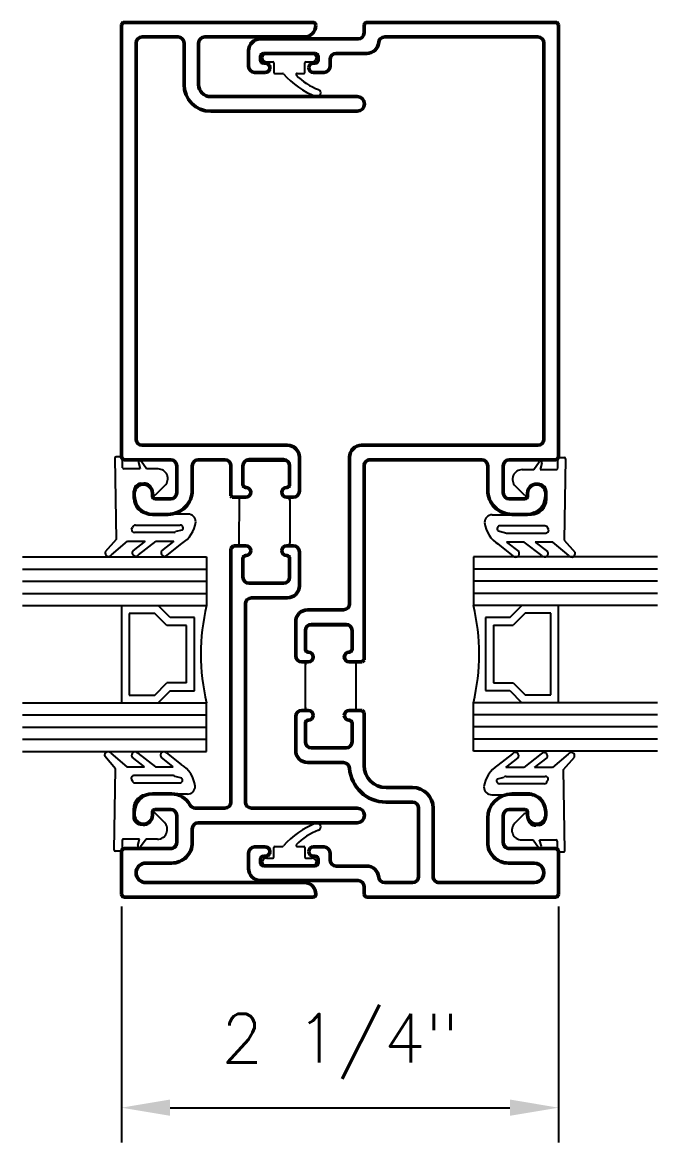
# Model space of a CAD drawing. Header units: inches. Extents: x -1.3 to 32.6, y -0.2 to 43.7.
# Drawn here: x 9.22 to 12.49, y 21.86 to 27.62 of the extents above; entities that cross this region are included whole.
import ezdxf

# ---------------------------------------------------------------- set-up
doc = ezdxf.new("R2010")
doc.units = ezdxf.units.IN
doc.header["$MEASUREMENT"] = 0
doc.layers.add('R-ANNO-DIMS', color=3, linetype='Continuous')
doc.layers.add('R-SWTS-DET1', color=1, linetype='Continuous')
doc.styles.add('SWTSTEXT', font='romans.shx')
doc.dimstyles.new('SWTSARCH', dxfattribs={"dimtxt": 0.25, "dimasz": 0.25, "dimexe": 0.179688, "dimexo": 0.0625, "dimgap": 0.125, "dimtad": 1, "dimtih": 1, "dimtoh": 1, "dimdec": 4, "dimzin": 4, "dimdsep": 46, "dimlunit": 4, "dimtxsty": 'SWTSTEXT', "dimcen": 0.1875, "dimdle": 0.179688, "dimclrd": 256, "dimclre": 256, "dimclrt": 256, "dimazin": 2, "dimtfac": 1, "dimtdec": 4, "dimtofl": 0, "dimtmove": 0, "dimatfit": 3, "dimfxl": 1, "dimfrac": 2, "dimtolj": 1, "dimtzin": 4, "dimlwd": -1, "dimlwe": -1, "dimarcsym": 0})

# ---------------------------------------------------------------- blocks, each defined once
blk = doc.blocks.new('*D16')
at = {"layer": 'Defpoints', "color": 0, "transparency": 16777216}
for p in [(9.7297, 23.1377), (11.9778, 23.1377), (11.9778, 22.0395)]:
    blk.add_point(p, dxfattribs=at)
at = {"layer": 'R-ANNO-DIMS', "transparency": 16777216}
for p, q in [((9.7297, 23.0752), (9.7297, 21.8598)), ((11.9778, 23.0752), (11.9778, 21.8598)), ((9.9797, 22.0395), (11.7278, 22.0395))]:
    blk.add_line(p, q, dxfattribs=at)
for points in [[(9.9797, 22.0812), (9.9797, 21.9978), (9.7297, 22.0395)], [(11.7278, 22.0812), (11.7278, 21.9978), (11.9778, 22.0395)]]:
    blk.add_solid(points, dxfattribs=at)
at = {"layer": 'R-ANNO-DIMS', "transparency": 16777216, "insert": (10.8538, 22.355), "char_height": 0.25, "attachment_point": 5, "style": 'SWTSTEXT'}
blk.add_mtext('\\A1;2 1/4"', dxfattribs=at)

msp = doc.modelspace()

# ---------------------------------------------------------------- linework, layer by layer
at = {"layer": 'R-SWTS-DET1', "lineweight": 50}
for p, q in [((9.72974, 27.60775), (9.72974, 25.38775)), ((10.71522, 27.62275), (9.74474, 27.62275)), ((10.72972, 27.60775), (10.72972, 27.60825)), ((10.97779, 27.56875), (10.97779, 27.60775)), ((10.99279, 27.62275), (11.96281, 27.62275)), ((11.97781, 27.60775), (11.97781, 25.38775)), ((9.83574, 27.54775), (10.02065, 27.54775)), ((10.15765, 27.54775), (10.66972, 27.54775)), ((11.87181, 27.54775), (11.08379, 27.54775)), ((9.80474, 25.47875), (9.80474, 27.51675)), ((10.05165, 27.51675), (10.05165, 27.30275)), ((10.12665, 27.30275), (10.12665, 27.51675)), ((10.44561, 27.53775), (10.94679, 27.53775)), ((11.90281, 25.47875), (11.90281, 27.51675)), ((10.38361, 27.39675), (10.38361, 27.47575)), ((10.44561, 27.44775), (10.44561, 27.42775)), ((10.72561, 27.46275), (10.46061, 27.46275)), ((10.74061, 27.42775), (10.74061, 27.44775)), ((10.80261, 27.43175), (10.80261, 27.39675)), ((10.99114, 27.46275), (10.83361, 27.46275)), ((10.46061, 27.41275), (10.46961, 27.41275)), ((10.49261, 27.38975), (10.49261, 27.38875)), ((10.69361, 27.38875), (10.69361, 27.38975)), ((10.71661, 27.41275), (10.72561, 27.41275)), ((10.46961, 27.36575), (10.41461, 27.36575)), ((10.77161, 27.36575), (10.71661, 27.36575)), ((10.94222, 27.24075), (10.18865, 27.24075)), ((10.18865, 27.16575), (10.94222, 27.16575)), ((10.58269, 25.44775), (9.83574, 25.44775)), ((10.96505, 25.44775), (11.87181, 25.44775)), ((9.74474, 25.37275), (9.98274, 25.37275)), ((10.12474, 25.37275), (10.26169, 25.37275)), ((10.38569, 25.37325), (10.56369, 25.37325)), ((10.64469, 25.21125), (10.64469, 25.38575)), ((10.90282, 24.63215), (10.90305, 25.38577)), ((11.58281, 25.37275), (11.00881, 25.37275)), ((11.96281, 25.37275), (11.72481, 25.37275)), ((10.01374, 25.34175), (10.01374, 25.20275)), ((10.09374, 25.21675), (10.09374, 25.34175)), ((10.29269, 25.34175), (10.29269, 25.18663)), ((10.35469, 25.24525), (10.35469, 25.34225)), ((10.59469, 25.34225), (10.59469, 25.24525)), ((10.97781, 25.34175), (10.97782, 24.3429)), ((11.61381, 25.21675), (11.61381, 25.34175)), ((11.69381, 25.34175), (11.69381, 25.20275)), ((9.79574, 25.20125), (9.79574, 25.18475)), ((9.88874, 25.18675), (9.88874, 25.20125)), ((10.29269, 25.18663), (10.29906, 25.18025)), ((11.81881, 25.18675), (11.81881, 25.20125)), ((11.91181, 25.20125), (11.91181, 25.18475)), ((9.98274, 25.17175), (9.90374, 25.17175)), ((10.29906, 25.18025), (10.36969, 25.18025)), ((10.57969, 25.18025), (10.61369, 25.18025)), ((11.72481, 25.17175), (11.80381, 25.17175)), ((9.88874, 25.09175), (9.96874, 25.09175)), ((11.81881, 25.09175), (11.73881, 25.09175)), ((10.30631, 24.93025), (10.29269, 24.91663)), ((10.29269, 24.91663), (10.29269, 23.61165)), ((10.36969, 24.93025), (10.30631, 24.93025)), ((10.61369, 24.93025), (10.57969, 24.93025)), ((10.64469, 24.72425), (10.64469, 24.89925)), ((10.35469, 24.76825), (10.35469, 24.86525)), ((10.59469, 24.86525), (10.59469, 24.76825)), ((10.56369, 24.73725), (10.38569, 24.73725)), ((10.36769, 23.61165), (10.36769, 24.631)), ((10.39894, 24.66225), (10.58269, 24.66225)), ((10.68782, 24.6009), (10.87157, 24.6009)), ((10.62582, 24.3639), (10.62582, 24.5389)), ((10.67582, 24.4949), (10.67582, 24.3979)), ((10.88482, 24.5259), (10.70682, 24.5259)), ((10.91582, 24.3979), (10.91582, 24.4949)), ((10.69082, 24.3329), (10.65682, 24.3329)), ((10.96782, 24.3329), (10.90082, 24.3329)), ((10.97782, 24.3429), (10.96782, 24.3329)), ((10.62582, 23.8769), (10.62582, 24.0519)), ((10.65682, 24.0829), (10.69082, 24.0829)), ((10.90082, 24.0829), (10.96782, 24.0829)), ((10.96782, 24.0829), (10.97782, 24.0729)), ((10.97782, 24.0729), (10.97782, 23.79965)), ((10.67582, 24.0179), (10.67582, 23.9209)), ((10.91582, 23.9209), (10.91582, 24.0179)), ((10.70682, 23.8899), (10.88482, 23.8899)), ((10.87157, 23.8149), (10.68782, 23.8149)), ((11.09082, 23.68665), (11.22681, 23.68665)), ((9.98774, 23.65375), (9.88874, 23.65375)), ((11.73881, 23.65375), (11.81881, 23.65375)), ((9.90374, 23.57375), (9.98274, 23.57375)), ((10.26169, 23.58065), (10.10892, 23.58065)), ((10.94222, 23.58065), (10.39869, 23.58065)), ((11.22681, 23.61165), (11.09023, 23.61165)), ((11.25781, 23.22874), (11.25781, 23.58065)), ((11.33281, 23.58065), (11.33281, 23.22874)), ((11.80381, 23.57375), (11.72481, 23.57375)), ((9.79574, 23.56074), (9.79574, 23.54424)), ((9.88874, 23.54424), (9.88874, 23.55875)), ((10.01374, 23.54275), (10.01374, 23.40375)), ((11.61381, 23.40375), (11.61381, 23.52875)), ((11.69381, 23.54275), (11.69381, 23.40375)), ((11.81881, 23.54425), (11.81881, 23.55875)), ((11.91181, 23.56075), (11.91181, 23.54425)), ((10.09374, 23.40375), (10.09374, 23.47465)), ((10.12474, 23.50565), (10.94222, 23.50565)), ((9.72974, 23.35775), (9.72974, 23.13775)), ((9.98274, 23.37275), (9.74474, 23.37275)), ((10.38361, 23.26974), (10.38361, 23.34965)), ((10.41461, 23.38065), (10.46961, 23.38065)), ((10.49261, 23.35765), (10.49261, 23.35665)), ((10.69361, 23.35665), (10.69361, 23.35765)), ((10.71661, 23.38065), (10.77161, 23.38065)), ((10.80261, 23.34965), (10.80261, 23.31374)), ((11.72481, 23.37275), (11.96281, 23.37275)), ((11.97781, 23.35775), (11.97781, 23.13775)), ((9.85492, 23.29775), (9.98774, 23.29775)), ((10.44561, 23.31865), (10.44561, 23.29865)), ((10.46961, 23.33365), (10.46061, 23.33365)), ((10.46061, 23.28365), (10.72561, 23.28365)), ((10.72561, 23.33365), (10.71661, 23.33365)), ((10.74061, 23.29865), (10.74061, 23.31865)), ((10.83361, 23.28274), (10.99114, 23.28274)), ((11.85281, 23.29775), (11.71981, 23.29775)), ((10.66972, 23.19774), (9.85492, 23.19775)), ((10.94679, 23.20774), (10.44561, 23.20774)), ((10.97781, 23.13773), (10.97779, 23.17674)), ((11.08379, 23.19774), (11.22681, 23.19774)), ((11.36381, 23.19774), (11.85281, 23.19775)), ((9.74474, 23.12275), (10.71522, 23.12274)), ((10.72972, 23.13724), (10.72972, 23.13774)), ((11.96281, 23.12275), (10.99281, 23.12274))]:
    msp.add_line(p, q, dxfattribs=at)
at = {"layer": 'R-SWTS-DET1'}
for p, q in [((10.71099, 27.46045), (10.47499, 27.46045)), ((10.47499, 27.42045), (10.50799, 27.42045)), ((10.51299, 27.41545), (10.51299, 27.36545)), ((10.67299, 27.36545), (10.67299, 27.41545)), ((10.67799, 27.42045), (10.71099, 27.42045)), ((10.51799, 27.36045), (10.55919, 27.36045)), ((10.63314, 27.36045), (10.66799, 27.36045)), ((9.69578, 25.38168), (9.70269, 24.96322)), ((9.72978, 25.38768), (9.70178, 25.38768)), ((9.73578, 25.33168), (9.73578, 25.38168)), ((9.81683, 25.35861), (9.82565, 25.32568)), ((9.85922, 25.32568), (9.83108, 25.36532)), ((10.36996, 25.36799), (10.57996, 25.36799)), ((11.85002, 25.32196), (11.87816, 25.3616)), ((11.97346, 25.32796), (11.97346, 25.37796)), ((11.97946, 25.38396), (12.00746, 25.38396)), ((12.01346, 25.37796), (12.00654, 24.9595)), ((9.82565, 25.32568), (9.74178, 25.32568)), ((9.91807, 25.32568), (9.85922, 25.32568)), ((10.35496, 25.24499), (10.35496, 25.35299)), ((10.59496, 25.35299), (10.59496, 25.24499)), ((11.79117, 25.32196), (11.85002, 25.32196)), ((11.89241, 25.3549), (11.88358, 25.32196)), ((11.88358, 25.32196), (11.96746, 25.32196)), ((9.8286, 25.25158), (9.8446, 25.25298)), ((11.88063, 25.24786), (11.86463, 25.24926)), ((9.79209, 25.17338), (9.79209, 25.21173)), ((9.88809, 25.21313), (9.88809, 25.19913)), ((9.90516, 25.19206), (9.95342, 25.24033)), ((11.80407, 25.18835), (11.75581, 25.23661)), ((11.82114, 25.20941), (11.82114, 25.19542)), ((11.91714, 25.16967), (11.91714, 25.20801)), ((10.33569, 24.92999), (10.33596, 25.17999)), ((10.33596, 25.17999), (10.36996, 25.17999)), ((10.59496, 25.16499), (10.59496, 24.94499)), ((10.07209, 25.09338), (9.87209, 25.09338)), ((11.63714, 25.08967), (11.83714, 25.08967)), ((9.70269, 24.96322), (9.64635, 24.8993)), ((9.70269, 24.96322), (9.70269, 24.96322)), ((12.00654, 24.9595), (12.00654, 24.9595)), ((12.00654, 24.9595), (12.06288, 24.89558)), ((9.67843, 24.88388), (9.76013, 24.95316)), ((9.76013, 24.95316), (9.85123, 24.95316)), ((9.85123, 24.95316), (9.78738, 24.90369)), ((9.81693, 24.88348), (9.90747, 24.95316)), ((9.90747, 24.95316), (9.99928, 24.95316)), ((9.99928, 24.95316), (9.93624, 24.90393)), ((9.96472, 24.88221), (10.04032, 24.94146)), ((10.36996, 24.92999), (10.33596, 24.92999)), ((11.74452, 24.87849), (11.66892, 24.93775)), ((11.80177, 24.94944), (11.70995, 24.94944)), ((11.70995, 24.94944), (11.773, 24.90021)), ((11.8923, 24.87976), (11.80177, 24.94944)), ((11.94911, 24.94944), (11.858, 24.94944)), ((11.858, 24.94944), (11.92185, 24.89997)), ((12.03081, 24.88017), (11.94911, 24.94944)), ((9.22007, 24.87249), (10.16788, 24.8725)), ((10.16788, 24.8725), (10.16789, 24.6225)), ((10.35496, 24.75699), (10.35496, 24.86499)), ((10.59496, 24.86499), (10.59496, 24.75699)), ((12.48748, 24.87301), (11.53965, 24.873)), ((11.53965, 24.873), (11.53966, 24.623)), ((9.22007, 24.80999), (10.16788, 24.81)), ((12.48748, 24.81051), (11.53965, 24.8105)), ((9.22007, 24.74749), (10.16788, 24.7475)), ((10.57996, 24.74199), (10.36996, 24.74199)), ((12.48748, 24.74801), (11.53965, 24.748)), ((9.22007, 24.68499), (10.16788, 24.685)), ((12.48748, 24.68551), (11.53966, 24.6855)), ((9.22007, 24.62249), (10.16789, 24.6225)), ((9.72989, 24.62249), (9.72989, 24.12249)), ((9.97989, 24.5605), (9.91789, 24.6225)), ((12.48748, 24.62301), (11.53966, 24.623)), ((11.72766, 24.561), (11.78966, 24.623)), ((11.97767, 24.12301), (11.97766, 24.62301)), ((9.90132, 24.5825), (9.76989, 24.58249)), ((9.76989, 24.58249), (9.76989, 24.16249)), ((9.96332, 24.5205), (9.90132, 24.5825)), ((10.10489, 24.5605), (9.97989, 24.5605)), ((10.10489, 24.1845), (10.10489, 24.5605)), ((11.72766, 24.561), (11.60266, 24.561)), ((11.60266, 24.561), (11.60266, 24.185)), ((11.80623, 24.583), (11.74423, 24.521)), ((11.93766, 24.58301), (11.80623, 24.583)), ((11.93766, 24.16301), (11.93766, 24.58301)), ((10.06489, 24.5205), (9.96332, 24.5205)), ((10.06489, 24.2245), (10.06489, 24.5205)), ((10.67572, 24.39781), (10.67572, 24.50581)), ((10.69072, 24.52081), (10.90072, 24.52081)), ((10.91572, 24.50581), (10.91572, 24.39781)), ((11.64266, 24.521), (11.74423, 24.521)), ((11.64266, 24.521), (11.64266, 24.225)), ((10.90072, 24.33281), (10.93472, 24.33281)), ((10.93499, 24.33281), (10.93472, 24.08281)), ((10.67572, 24.09781), (10.67572, 24.31781)), ((9.90132, 24.1625), (9.96332, 24.2245)), ((10.06489, 24.2245), (9.96332, 24.2245)), ((11.64266, 24.225), (11.74423, 24.225)), ((11.74423, 24.225), (11.80623, 24.163)), ((9.76989, 24.16249), (9.90132, 24.1625)), ((9.97989, 24.1845), (9.91789, 24.1225)), ((9.97989, 24.1845), (10.10489, 24.1845)), ((11.60266, 24.185), (11.72766, 24.185)), ((11.72766, 24.185), (11.78967, 24.123)), ((11.80623, 24.163), (11.93766, 24.16301)), ((9.22007, 24.12249), (10.16789, 24.1225)), ((10.1679, 23.8725), (10.16789, 24.1225)), ((12.48748, 24.12301), (11.53967, 24.123)), ((11.53967, 23.873), (11.53967, 24.123)), ((9.22007, 24.05999), (10.16789, 24.06)), ((10.93472, 24.08281), (10.90072, 24.08281)), ((12.48748, 24.06051), (11.53967, 24.0605)), ((9.22007, 23.99749), (10.1679, 23.9975)), ((10.67572, 23.90981), (10.67572, 24.01781)), ((10.91572, 24.01781), (10.91572, 23.90981)), ((12.48748, 23.99801), (11.53967, 23.998)), ((9.22007, 23.93499), (10.1679, 23.935)), ((12.48748, 23.93551), (11.53967, 23.9355)), ((9.22007, 23.87249), (10.1679, 23.8725)), ((9.67546, 23.8625), (9.75717, 23.79323)), ((9.81397, 23.86291), (9.9045, 23.79323)), ((9.96175, 23.86418), (10.03736, 23.80492)), ((10.90072, 23.89481), (10.69072, 23.89481)), ((12.48748, 23.87301), (11.53967, 23.873)), ((11.74155, 23.86046), (11.66595, 23.80121)), ((11.88934, 23.85919), (11.7988, 23.78951)), ((12.02784, 23.85879), (11.94614, 23.78951)), ((9.69973, 23.78317), (9.64339, 23.84709)), ((9.84827, 23.79323), (9.78442, 23.8427)), ((9.99632, 23.79323), (9.93327, 23.84246)), ((11.70699, 23.78951), (11.77003, 23.83874)), ((11.85504, 23.78951), (11.91889, 23.83898)), ((12.00358, 23.77945), (12.05992, 23.84337)), ((9.69281, 23.36471), (9.69973, 23.78317)), ((9.69973, 23.78317), (9.69973, 23.78317)), ((9.75717, 23.79323), (9.84827, 23.79323)), ((9.9045, 23.79323), (9.99632, 23.79323)), ((11.7988, 23.78951), (11.70699, 23.78951)), ((11.94614, 23.78951), (11.85504, 23.78951)), ((12.01049, 23.36099), (12.00358, 23.77945)), ((12.00358, 23.77945), (12.00358, 23.77945)), ((10.06913, 23.653), (9.86913, 23.653)), ((11.63418, 23.64929), (11.83418, 23.64929)), ((9.78913, 23.573), (9.78913, 23.53466)), ((9.88513, 23.53326), (9.88513, 23.54725)), ((9.9022, 23.55432), (9.95046, 23.50606)), ((11.80111, 23.55061), (11.75285, 23.50234)), ((11.81818, 23.52954), (11.81818, 23.54354)), ((11.91418, 23.56929), (11.91418, 23.53094)), ((9.82564, 23.49481), (9.84164, 23.49341)), ((11.87767, 23.49109), (11.86167, 23.48969)), ((9.73281, 23.41471), (9.73281, 23.36471)), ((9.82269, 23.42071), (9.73881, 23.42071)), ((9.81386, 23.38777), (9.82269, 23.42071)), ((9.85625, 23.42071), (9.82811, 23.38107)), ((9.9151, 23.42071), (9.85625, 23.42071)), ((11.7882, 23.41699), (11.84705, 23.41699)), ((11.84705, 23.41699), (11.87519, 23.37735)), ((11.88944, 23.38406), (11.88062, 23.41699)), ((11.88062, 23.41699), (11.96449, 23.41699)), ((11.97049, 23.41099), (11.97049, 23.36099)), ((9.72681, 23.35871), (9.69881, 23.35871)), ((10.51299, 23.32864), (10.51299, 23.37864)), ((10.51799, 23.38364), (10.55919, 23.38364)), ((10.63314, 23.38364), (10.66799, 23.38364)), ((10.67299, 23.37864), (10.67299, 23.32864)), ((11.97649, 23.35499), (12.00449, 23.35499)), ((10.47499, 23.32364), (10.50799, 23.32364)), ((10.71099, 23.28364), (10.47499, 23.28364)), ((10.67799, 23.32364), (10.71099, 23.32364))]:
    msp.add_line(p, q, dxfattribs=at)
at = {"layer": 'R-SWTS-DET1', "lineweight": 25}
for p, q in [((9.78205, 25.01577), (9.78701, 25.0237)), ((9.80185, 25.03653), (10.03209, 25.03653)), ((11.90738, 25.03281), (11.67714, 25.03281)), ((11.92718, 25.01206), (11.92223, 25.01998)), ((9.99817, 24.9986), (9.79689, 24.9986)), ((10.0427, 25.01092), (10.00878, 25.003)), ((11.66654, 25.00721), (11.70046, 24.99928)), ((11.71106, 24.99489), (11.91234, 24.99489)), ((9.99521, 23.74778), (9.79393, 23.74778)), ((10.03973, 23.73546), (10.00581, 23.74339)), ((11.7081, 23.74407), (11.90938, 23.74407)), ((9.77909, 23.73061), (9.78404, 23.72269)), ((9.79889, 23.70986), (10.02913, 23.70986)), ((11.66357, 23.73175), (11.69749, 23.73967)), ((11.90442, 23.70614), (11.67418, 23.70614)), ((11.92422, 23.7269), (11.91926, 23.71897))]:
    msp.add_line(p, q, dxfattribs=at)
at = {"layer": 'R-SWTS-DET1'}
for points in [[(10.33596, 25.17999), (10.36996, 25.17999, 0.408), (10.39496, 25.20499, 0.4120056), (10.36996, 25.22999, -0.4133333), (10.35496, 25.24499), (10.35496, 25.35299, -0.4133333), (10.36996, 25.36799), (10.57996, 25.36799, -0.4133333), (10.59496, 25.35299), (10.59496, 25.24499, -0.4133333), (10.57996, 25.22999, 0.416), (10.55496, 25.20499, 0.4120056), (10.57996, 25.17999, -0.4133333), (10.59496, 25.16499), (10.59496, 24.94499, -0.4133333), (10.57996, 24.92999, 0.416), (10.55496, 24.90499, 0.4120056), (10.57996, 24.87999, -0.4133333), (10.59496, 24.86499), (10.59496, 24.75699, -0.4133333), (10.57996, 24.74199), (10.36996, 24.74199, -0.4133333), (10.35496, 24.75699), (10.35496, 24.86499, -0.4133333), (10.36996, 24.87999, 0.408), (10.39496, 24.90499, 0.4120056), (10.36996, 24.92999), (10.33596, 24.92999, 0.0021902), (10.33569, 24.92999)], [(10.93472, 24.08281), (10.90072, 24.08281, 0.408), (10.87572, 24.05781, 0.4120056), (10.90072, 24.03281, -0.4133333), (10.91572, 24.01781), (10.91572, 23.90981, -0.4133333), (10.90072, 23.89481), (10.69072, 23.89481, -0.4133333), (10.67572, 23.90981), (10.67572, 24.01781, -0.4133333), (10.69072, 24.03281, 0.416), (10.71572, 24.05781, 0.4120056), (10.69072, 24.08281, -0.4133333), (10.67572, 24.09781), (10.67572, 24.31781, -0.4133333), (10.69072, 24.33281, 0.416), (10.71572, 24.35781, 0.4120056), (10.69072, 24.38281, -0.4133333), (10.67572, 24.39781), (10.67572, 24.50581, -0.4133333), (10.69072, 24.52081), (10.90072, 24.52081, -0.4133333), (10.91572, 24.50581), (10.91572, 24.39781, -0.4133333), (10.90072, 24.38281, 0.408), (10.87572, 24.35781, 0.4120056), (10.90072, 24.33281), (10.93472, 24.33281, 0.0021902), (10.93499, 24.33281)]]:
    msp.add_lwpolyline(points, format="xyb", close=True, dxfattribs=at)
at = {"layer": 'R-SWTS-DET1', "lineweight": 50}
for centre, radius, start, end in [((9.74474, 27.60775), 0.015, 90, 180), ((10.66972, 27.60775), 0.06, 270, 0), ((10.71522, 27.60825), 0.0145, 0, 90), ((10.99279, 27.60775), 0.015, 90, 180), ((11.96281, 27.60775), 0.015, 0, 90), ((9.83574, 27.51675), 0.031, 90, 180), ((10.02065, 27.51675), 0.031, 0, 90), ((10.15765, 27.51675), 0.031, 90, 180), ((10.94679, 27.56875), 0.031, 270, 0), ((11.08379, 27.51675), 0.031, 90, 175.065232), ((11.87181, 27.51675), 0.031, 360, 90), ((10.44561, 27.47575), 0.062, 90, 180), ((10.99114, 27.52475), 0.062, 270, 355.065232), ((10.46061, 27.44775), 0.015, 90, 180), ((10.72561, 27.44775), 0.015, 0, 90), ((10.83361, 27.43175), 0.031, 90, 180), ((10.41461, 27.39675), 0.031, 180, 270), ((10.46061, 27.42775), 0.015, 180, 270), ((10.46974, 27.38988), 0.02288, 359.689535, 90.310465), ((10.46974, 27.38863), 0.02288, 269.689535, 0.310465), ((10.71666, 27.38971), 0.02305, 90.11384, 179.88616), ((10.71666, 27.3888), 0.02305, 180.11384, 269.88616), ((10.72561, 27.42775), 0.015, 270, 0), ((10.77161, 27.39675), 0.031, 270, 360), ((10.18865, 27.30275), 0.137, 180, 270), ((10.18865, 27.30275), 0.062, 180, 270), ((10.94222, 27.20325), 0.0375, 270, 90), ((9.83574, 25.47875), 0.031, 180, 270), ((11.87181, 25.47875), 0.031, 270, 0), ((10.58269, 25.38575), 0.062, 0, 90), ((10.96505, 25.38575), 0.062, 90, 179.989583), ((9.74474, 25.38775), 0.015, 180, 270), ((9.98274, 25.34175), 0.031, 0, 90), ((10.12474, 25.34175), 0.031, 90, 180), ((10.26169, 25.34175), 0.031, 0, 90), ((10.38569, 25.34225), 0.031, 90, 180), ((10.56369, 25.34225), 0.031, 0, 90), ((11.00881, 25.34175), 0.031, 90, 180.000387), ((11.58281, 25.34175), 0.031, 360, 90), ((11.72481, 25.34175), 0.031, 90, 180), ((11.96281, 25.38775), 0.015, 270, 0), ((9.84224, 25.20125), 0.0465, 0, 180), ((10.36969, 25.24525), 0.015, 180, 270), ((10.57969, 25.24525), 0.015, 270, 0), ((11.86531, 25.20125), 0.0465, 0, 180), ((9.88874, 25.18475), 0.093, 180, 269.999938), ((9.90374, 25.18675), 0.015, 180.001942, 270), ((9.96874, 25.21675), 0.125, 270, 0.000014), ((9.98274, 25.20275), 0.031, 270, 0), ((10.36969, 25.20525), 0.025, 270, 90), ((10.57969, 25.20525), 0.025, 90, 270), ((10.61369, 25.21125), 0.031, 270, 0), ((11.73881, 25.21675), 0.125, 179.999986, 270), ((11.72481, 25.20275), 0.031, 180, 270), ((11.80381, 25.18675), 0.015, 270, 359.998058), ((11.81881, 25.18475), 0.093, 270.000062, 0), ((10.36969, 24.90525), 0.025, 0, 90), ((10.36969, 24.90525), 0.025, 270, 360), ((10.57969, 24.90525), 0.025, 90, 180), ((10.57969, 24.90525), 0.025, 180, 270), ((10.61369, 24.89925), 0.031, 0, 90), ((10.36969, 24.86525), 0.015, 90, 180), ((10.57969, 24.86525), 0.015, 360, 90), ((10.38569, 24.76825), 0.031, 180, 270), ((10.56369, 24.76825), 0.031, 270, 360), ((10.58269, 24.72425), 0.062, 270, 360), ((10.39894, 24.631), 0.03125, 90, 180), ((10.87157, 24.63215), 0.03125, 270, 0), ((10.68782, 24.5389), 0.062, 90, 180), ((10.70682, 24.4949), 0.031, 90, 180), ((10.88482, 24.4949), 0.031, 0, 90), ((10.69082, 24.3979), 0.015, 180, 270), ((10.69082, 24.3579), 0.025, 270, 90), ((10.90082, 24.3579), 0.025, 90, 270), ((10.90082, 24.3979), 0.015, 270, 0), ((10.65682, 24.3639), 0.031, 180, 270), ((10.65682, 24.0519), 0.031, 90, 180), ((10.69082, 24.0179), 0.015, 90, 180), ((10.69082, 24.0579), 0.025, 0, 90), ((10.69082, 24.0579), 0.025, 270, 0), ((10.90082, 24.0579), 0.025, 90, 180), ((10.90082, 24.0579), 0.025, 180, 270), ((10.90082, 24.0179), 0.015, 0, 90), ((10.70682, 23.9209), 0.031, 180, 270), ((10.88482, 23.9209), 0.031, 270, 360), ((10.68782, 23.8769), 0.062, 180, 270), ((10.87157, 23.78365), 0.03125, 4.184814, 90), ((11.09023, 23.79965), 0.188, 184.184814, 269.999937), ((11.09082, 23.79965), 0.113, 180, 269.999937), ((11.22681, 23.58065), 0.106, 360, 89.999937), ((9.88874, 23.56074), 0.093, 90.000062, 180), ((9.98774, 23.54775), 0.106, 27.806156, 90), ((11.73881, 23.52875), 0.125, 90.000343, 180.000343), ((11.81881, 23.56075), 0.093, 0, 90.000343), ((9.90374, 23.55875), 0.015, 90, 179.998058), ((9.98274, 23.54275), 0.031, 0, 89.999657), ((10.10892, 23.61165), 0.031, 207.806156, 270), ((10.26169, 23.61165), 0.031, 270, 0), ((10.39869, 23.61165), 0.031, 180, 270), ((10.94222, 23.54315), 0.0375, 270, 90), ((11.22681, 23.58065), 0.031, 0, 89.999937), ((11.72481, 23.54275), 0.031, 90, 180), ((11.80381, 23.55875), 0.015, 360, 90), ((9.84224, 23.54424), 0.0465, 180, 0), ((11.86531, 23.54425), 0.0465, 180, 0), ((10.12474, 23.47465), 0.031, 90, 180), ((9.98274, 23.40375), 0.031, 269.999657, 360), ((9.98774, 23.40375), 0.106, 269.999665, 0), ((11.71981, 23.40375), 0.106, 180.000343, 270.000343), ((11.72481, 23.40375), 0.031, 180, 270.000341), ((9.74474, 23.35775), 0.015, 89.999657, 179.999657), ((10.41461, 23.34965), 0.031, 90, 180), ((10.46974, 23.35778), 0.02288, 359.689535, 90.310465), ((10.46974, 23.35653), 0.02288, 269.689535, 0.310465), ((10.71666, 23.35761), 0.02305, 90.11384, 179.88616), ((10.71666, 23.3567), 0.02305, 180.11384, 269.88616), ((10.77161, 23.34965), 0.031, 0, 90), ((11.96281, 23.35775), 0.015, 0.000343, 90.000343), ((9.85474, 23.24775), 0.05, 89.792579, 179.999657), ((10.46061, 23.31865), 0.015, 90, 180), ((10.46061, 23.29865), 0.015, 180, 270), ((10.72561, 23.31865), 0.015, 0, 90), ((10.72561, 23.29865), 0.015, 270, 0), ((10.83361, 23.31374), 0.031, 180, 270), ((10.99114, 23.22074), 0.062, 4.936041, 90), ((11.85281, 23.24775), 0.05, 270.000153, 90.000167), ((9.85474, 23.24775), 0.05, 180.000343, 270.207421), ((10.44561, 23.26974), 0.062, 180, 270), ((11.08379, 23.22874), 0.031, 184.936041, 270.000343), ((11.22681, 23.22874), 0.031, 270.000153, 0), ((11.36381, 23.22874), 0.031, 180, 270.000153), ((10.66972, 23.13774), 0.06, 360, 89.999595), ((10.94679, 23.17674), 0.031, 0, 90), ((9.74474, 23.13775), 0.015, 179.999657, 269.9997), ((10.71522, 23.13724), 0.0145, 269.9997, 0), ((10.99281, 23.13774), 0.015, 180.028549, 270.0003), ((11.96281, 23.13775), 0.015, 270.0003, 0.000343)]:
    msp.add_arc(centre, radius, start, end, dxfattribs=at)
at = {"layer": 'R-SWTS-DET1'}
for centre, radius, start, end in [((10.47499, 27.44045), 0.02, 90, 270), ((10.71099, 27.44045), 0.02, 270, 90), ((10.50799, 27.41545), 0.005, 0, 90), ((10.67799, 27.41545), 0.005, 90, 180), ((10.51799, 27.36545), 0.005, 180, 270), ((10.55919, 27.35545), 0.005, 31.943874, 90), ((10.88921, 27.64551), 0.43444, 221.420188, 248.525404), ((10.63314, 27.35545), 0.005, 90, 214.896056), ((10.8309, 27.53548), 0.27239, 222.178916, 251.338759), ((10.66799, 27.36545), 0.005, 270, 0), ((10.73498, 27.26006), 0.01944, 255.637866, 63.235905), ((9.70178, 25.38168), 0.006, 90, 180), ((9.72978, 25.38168), 0.006, 360, 90), ((9.82455, 25.36068), 0.008, 35.373884, 195), ((10.36998, 25.35296), 0.01502, 90.086122, 179.913878), ((10.57993, 25.35296), 0.01502, 0.086122, 89.913878), ((11.88468, 25.35697), 0.008, 345, 144.626116), ((11.97946, 25.37796), 0.006, 90, 180), ((12.00746, 25.37796), 0.006, 0, 90), ((9.74178, 25.33168), 0.006, 180, 270), ((9.91807, 25.27568), 0.05, 315, 90), ((11.79117, 25.27196), 0.05, 90, 225), ((11.96746, 25.32796), 0.006, 270, 0), ((9.83209, 25.21173), 0.04, 95, 180), ((9.84809, 25.21313), 0.04, 360, 95), ((10.36998, 25.24501), 0.01502, 180.086122, 269.913878), ((10.57993, 25.24501), 0.01502, 270.086122, 359.913878), ((11.86114, 25.20941), 0.04, 85, 180), ((11.87714, 25.20801), 0.04, 360, 85), ((9.89809, 25.19913), 0.01, 180, 315), ((10.3698, 25.20499), 0.025, 270.356792, 89.643208), ((10.58001, 25.20499), 0.025, 90.126604, 269.873396), ((11.81114, 25.19542), 0.01, 225, 360), ((9.87209, 25.17338), 0.08, 180, 270), ((10.57993, 25.16496), 0.01502, 0.086122, 89.913878), ((11.83714, 25.16967), 0.08, 270, 360), ((10.07209, 25.05338), 0.04, 360, 90), ((11.63714, 25.04967), 0.04, 90, 180), ((9.95885, 25.07268), 0.15445, 301.835453, 352.823066), ((11.75038, 25.06896), 0.15445, 187.176934, 238.164547), ((9.66332, 24.89353), 0.01792, 161.208818, 327.457001), ((9.80269, 24.89436), 0.01792, 148.656693, 322.602283), ((9.95093, 24.89367), 0.01792, 145.088017, 320.262848), ((10.33569, 24.89925), 0.03073, 89.498047, 90), ((10.3698, 24.90499), 0.025, 270.356792, 89.643208), ((10.58001, 24.90499), 0.025, 90.126604, 269.873396), ((10.57993, 24.94501), 0.01502, 270.086122, 359.913878), ((11.7583, 24.88995), 0.01792, 219.737152, 34.911983), ((11.90654, 24.89065), 0.01792, 217.397717, 31.343307), ((10.36998, 24.86496), 0.01502, 90.086122, 179.913878), ((10.57993, 24.86496), 0.01502, 0.086122, 89.913878), ((12.04592, 24.88981), 0.01792, 212.542999, 18.791182), ((10.36998, 24.75701), 0.01502, 180.086122, 269.913878), ((10.57993, 24.75701), 0.01502, 270.086122, 359.913878), ((11.16618, 24.37252), 1.02912, 165.941626, 194.060293), ((10.54137, 24.37298), 1.02912, 345.941626, 14.060293), ((10.69075, 24.50579), 0.01502, 90.086122, 179.913878), ((10.9007, 24.50579), 0.01502, 0.086122, 89.913878), ((10.69075, 24.39783), 0.01502, 180.086122, 269.913878), ((10.69077, 24.35781), 0.025, 269.897709, 90.102291), ((10.90078, 24.35781), 0.025, 90.126604, 269.873396), ((10.9007, 24.39783), 0.01502, 270.086122, 359.913878), ((10.69075, 24.31779), 0.01502, 90.086122, 179.913878), ((10.93499, 24.36354), 0.03073, 269.498047, 270), ((10.69075, 24.09783), 0.01502, 180.086122, 269.913878), ((10.69075, 24.01779), 0.01502, 90.086122, 179.913878), ((10.69077, 24.05781), 0.025, 269.897709, 90.102291), ((10.90078, 24.05781), 0.025, 90.126604, 269.873396), ((10.9007, 24.01779), 0.01502, 0.086122, 89.913878), ((9.66035, 23.85286), 0.01792, 32.542999, 198.791182), ((9.79973, 23.85202), 0.01792, 37.397717, 211.343307), ((9.94797, 23.85272), 0.01792, 39.737152, 214.911983), ((10.69075, 23.90983), 0.01502, 180.086122, 269.913878), ((10.9007, 23.90983), 0.01502, 270.086122, 359.913878), ((11.75534, 23.849), 0.01792, 325.088017, 140.262848), ((11.90358, 23.84831), 0.01792, 328.656693, 142.602283), ((12.04295, 23.84914), 0.01792, 341.208818, 147.457001), ((9.95589, 23.67371), 0.15445, 7.176934, 58.164547), ((11.74742, 23.66999), 0.15445, 121.835453, 172.823066), ((10.06913, 23.693), 0.04, 270, 0), ((11.63418, 23.68929), 0.04, 180, 270), ((9.86913, 23.573), 0.08, 90, 180), ((11.83418, 23.56929), 0.08, 0, 90), ((9.82913, 23.53466), 0.04, 180, 265), ((9.84513, 23.53326), 0.04, 265, 0), ((9.89513, 23.54725), 0.01, 45, 180), ((11.80818, 23.54354), 0.01, 0, 135), ((11.85818, 23.52954), 0.04, 180, 275), ((11.87418, 23.53094), 0.04, 275, 0), ((9.9151, 23.47071), 0.05, 270, 45), ((10.88921, 23.09858), 0.43444, 111.474596, 138.579812), ((10.8309, 23.20861), 0.27239, 108.661241, 137.821084), ((10.73498, 23.48403), 0.01944, 296.764095, 104.362134), ((11.7882, 23.46699), 0.05, 135, 270), ((9.73881, 23.41471), 0.006, 90, 180), ((11.96449, 23.41099), 0.006, 0, 90), ((9.69881, 23.36471), 0.006, 180, 270), ((9.72681, 23.36471), 0.006, 270, 0), ((9.82159, 23.3857), 0.008, 165, 324.626116), ((10.51799, 23.37864), 0.005, 90, 180), ((10.55919, 23.38864), 0.005, 270, 328.056126), ((10.63314, 23.38864), 0.005, 145.103944, 270), ((10.66799, 23.37864), 0.005, 0, 90), ((11.88172, 23.38199), 0.008, 215.373884, 15), ((11.97649, 23.36099), 0.006, 180, 270), ((12.00449, 23.36099), 0.006, 270, 0), ((10.47499, 23.30364), 0.02, 90, 270), ((10.50799, 23.32864), 0.005, 270, 0), ((10.67799, 23.32864), 0.005, 180, 270), ((10.71099, 23.30364), 0.02, 270, 90)]:
    msp.add_arc(centre, radius, start, end, dxfattribs=at)
at = {"layer": 'R-SWTS-DET1', "lineweight": 25}
for centre, start, end in [((9.79689, 25.0136), 171.683574, 270), ((9.80185, 25.02153), 90, 171.683574), ((10.03209, 25.02153), 315, 90), ((11.67714, 25.01781), 90, 225), ((11.90738, 25.01781), 8.316426, 90), ((11.91234, 25.00989), 270, 8.316426), ((9.99817, 25.0136), 270, 315), ((11.71106, 25.00989), 225, 270), ((9.79393, 23.73278), 90, 188.316426), ((9.99521, 23.73278), 45, 90), ((11.7081, 23.72907), 90, 135), ((11.90938, 23.72907), 351.683574, 90), ((9.79889, 23.72486), 188.316426, 270), ((10.02913, 23.72486), 270, 45), ((11.67418, 23.72114), 135, 270), ((11.90442, 23.72114), 270, 351.683574)]:
    msp.add_arc(centre, 0.015, start, end, dxfattribs=at)

# ---------------------------------------------------------------- dimensions: what is measured, and where the dimension line sits
at = {"layer": 'R-ANNO-DIMS'}
dim = msp.add_linear_dim(base=(11.97781, 22.03951), p1=(9.72974, 23.13775), p2=(11.97781, 23.13775), dimstyle='SWTSARCH', dxfattribs=at)
dim.commit()
dim.dimension.update_dxf_attribs({"geometry": '*D16', "text_midpoint": (10.85378, 22.03951), "dimtype": 160})

doc.saveas('drawing.dxf')
